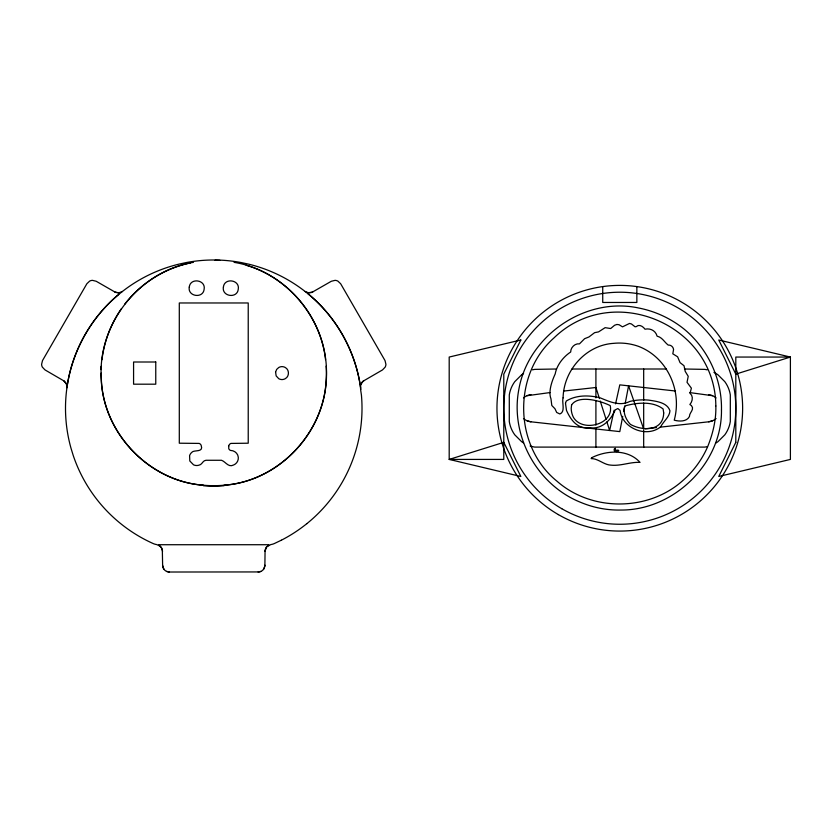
<?xml version="1.0" encoding="UTF-8"?>
<svg xmlns="http://www.w3.org/2000/svg" width="832" height="832" viewBox="0 0 832 832"><rect width="100%" height="100%" fill="white"/><g stroke="black" fill="none" stroke-linecap="round" stroke-linejoin="round"><path stroke-width="1.25" d="M326.144 366.153C331.167 424.913 282.849 481.26 223.995 485.222A112.622 112.622 0 0 1 203.528 485.222C149.583 481.343 103.522 433.794 101.358 379.756C96.98 324.719 138.965 271.19 193.461 262.34M101.369 366.298L101.213 369.574L101.379 366.163M164.07 569.452L162.635 566.093L162.323 549.474L160.41 546.343L156.738 544.575A13.655 13.655 0 0 1 153.13 543.525A148.242 148.242 0 0 1 73.206 455.416L70.97 448.115A148.242 148.242 0 0 1 65.603 402.719A148.127 148.127 0 0 1 66.966 387.514L66.342 383.573L64.459 381.233L45.001 369.907L42.349 367.12A6.843 6.843 0 0 1 41.6 364.322L42.505 360.578L86.861 283.754L89.648 281.102A6.843 6.843 0 0 1 92.446 280.353L96.19 281.258L115.606 292.406L119.382 292.812M263.453 569.452L264.878 566.093L265.075 550.035L266.219 547.342L268.403 545.386M264.94 565.188L264.326 568.027A6.812 6.812 0 0 1 259.147 571.938L169.406 572.021L166.566 571.397M264.94 551.325L266.604 546.863L270.785 544.575A13.655 13.655 0 0 0 274.394 543.525L281.299 540.218M101.962 359.736C104.156 341.432 110.916 323.71 121.472 308.589M66.934 387.722C71.864 351.624 90.709 317.689 118.747 294.424M66.966 387.514C72.166 349.929 92.466 314.766 122.418 291.47A148.169 148.169 0 0 1 142.074 278.47A148.242 148.242 0 0 1 178.63 264.212L186.347 262.538A148.242 148.242 0 0 1 241.124 262.548L248.862 264.202A148.242 148.242 0 0 1 292.219 282.464A148.034 148.034 0 0 1 305.105 291.47L308.838 292.895L311.802 292.448L331.334 281.258L335.078 280.353A6.843 6.843 0 0 1 337.875 281.102L340.662 283.754L385.018 360.578L385.923 364.322A6.843 6.843 0 0 1 385.174 367.12L382.522 369.907L363.158 381.15L360.911 384.207M622.721 416.354L619.798 431.61L530.951 421.803L526.978 420.742M623.698 411.268L624.676 406.182M625.165 403.634L628.576 385.83L643.677 428.969L643.677 403.052M614.151 410.207L609.638 430.487L606.892 421.886M615.566 403.874L619.798 384.862L675.522 391.019M124.675 304.242C140.806 283.286 164.528 268.393 190.403 262.943M521.56 374.868L514.769 381.659A30.711 30.711 0 0 0 509.288 394.898L509.288 421.574A30.711 30.711 0 0 0 514.758 434.814L521.56 441.615A30.711 30.711 0 0 0 523.567 442.957M363.906 380.65C358.696 383.552 360.89 390.551 361.431 395.117A148.346 148.346 0 0 1 360.984 425.63A148.408 148.408 0 0 1 306.862 523.65M122.418 291.47L118.685 292.895L114.795 292.001M312.728 292.001L308.152 292.822M526.978 395.73L550.056 392.558M712.608 420.742L708.646 421.803L660.244 427.149M260.957 571.397L258.118 572.021M564.065 391.019L595.91 387.504L599.446 398.559M644.956 428.834L656.417 427.565M556.421 369.002L534.81 369.377A30.711 30.711 0 0 0 532.459 369.834M571.948 369.002L666.359 369.002M684.466 369.002L704.787 369.377A30.711 30.711 0 0 1 707.148 369.845M158.714 544.721L268.809 544.721M215.041 260.25L220.002 260.374M169.406 572.021L168.376 571.938A6.812 6.812 0 0 1 163.197 568.027L162.583 565.188M689.541 392.558L712.608 395.73M234.052 262.34C288.558 271.19 330.543 324.719 326.165 379.756C324.002 433.794 277.94 481.343 223.995 485.222L223.995 485.753A113.225 113.225 0 0 1 203.528 485.753L203.528 485.222C147.202 481.291 99.954 429.551 101.161 373.09M246.137 265.252C288.194 277.389 320.798 316.077 325.551 359.611M159.12 545.397L161.502 547.643L162.583 551.325M63.617 380.65L66.612 384.197M305.105 291.47C335.057 314.766 355.358 349.929 360.558 387.514M308.121 293.883C336.939 317.502 356.169 352.352 360.807 389.324M600.226 401.014L606.102 419.432M643.677 369.002L643.677 400.462M643.677 430.206L643.677 447.481M636.854 286.593L636.854 302.463L602.732 302.463L602.732 286.593M595.91 369.002L595.91 397.873M595.91 400.462L595.91 425.09M595.91 428.969L595.91 447.481M306.873 523.619A148.346 148.346 0 0 1 281.278 540.249M716.092 418.548A13.655 13.655 0 0 1 708.656 421.803M708.656 394.67A13.655 13.655 0 0 1 716.092 397.925M530.951 421.814A13.676 13.676 0 0 1 523.505 418.548M523.505 397.894A13.676 13.676 0 0 1 530.951 394.628M530.119 445.973A30.711 30.711 0 0 0 534.81 447.096L704.787 447.096A30.711 30.711 0 0 0 707.138 446.638M521.57 374.858A30.711 30.711 0 0 1 523.578 373.516M713.929 372.351A30.711 30.711 0 0 1 718.037 374.868L724.818 381.659A30.711 30.711 0 0 1 730.319 394.909L730.309 421.574A30.711 30.711 0 0 1 724.828 434.824L718.026 441.615A30.711 30.711 0 0 1 716.019 442.957M563.087 397.852C561.61 402.293 565.76 411.778 559.853 413.982L556.691 412.454L554.965 408.751L551.803 405.486L550.982 398.871C548.101 391.664 551.949 380.973 555.194 373.942C556.774 365.134 563.337 356.824 570.679 351.998C570.596 347.568 574.954 343.148 579.478 343.866L584.594 338.707L588.952 336.96L594.599 332.675L598.582 331.874L605.124 327.662L610.688 328.536L614.598 325.26L616.928 324.459L619.112 324.75L622.502 326.862L629.491 323.45L631.446 323.96L635.055 326.789L636.189 326.643C639.174 323.814 643.105 326.477 644.987 329.191C650.416 328.006 655.678 330.699 657.093 336.159C662.324 337.314 664.414 342.233 668.221 345.103L669.354 345.103A5.075 5.075 0 0 1 673.566 349.534L672.807 353.818L677.622 356.803L680.035 362.617L684.018 365.737L685.225 371.405L688.23 376.345L687.024 382.304L691.392 388.19L690.03 393.276C693.524 396.313 692.64 401.222 689.884 404.539L691.392 405.558C694.949 409.479 689.208 412.641 689.437 416.53C686.598 421.845 679.286 421.585 674.242 420.16C682.302 390.78 667.43 357.375 638.446 346.33A57.169 57.169 0 0 0 613.548 343.356C585.79 345.072 563.628 370.458 563.087 397.852M715.832 405.995C716.248 420.014 712.826 433.815 707.637 446.753A95.815 95.815 0 0 1 682.438 480.906C648.024 511.482 591.646 511.742 557.066 481.27C513.791 446.42 512.387 374.733 553.914 337.979C612.321 281.154 715.333 324.158 715.832 405.995M565.49 403.302L566.467 410.353C570.638 419.786 577.398 429.291 589.41 427.721C601.869 429.624 610.792 420.295 615.274 409.843L617.833 408.533L620.09 410.426C622.201 428.563 646.984 438.162 660.702 426.774C663.447 421.262 669.521 417.154 669.958 410.79C667.222 402.397 656.188 401.274 648.669 400.109A59.571 59.571 0 0 0 629.866 401.409C619.642 406.619 609.357 401.523 599.789 397.706C588.796 395.054 576.15 394.919 566.249 401.055L565.49 403.302M721.469 409.989C722.186 463.226 674.17 510.12 621.223 510.047A98.644 98.644 0 0 1 580.83 502.414C537.014 484.994 509.86 435.531 518.866 389.282C528.299 335.691 585.198 296.525 638.518 307.965A104.863 104.863 0 0 1 683.862 328.9C707.782 348.504 722.114 379.038 721.469 409.989M189.27 287.092C187.45 296.598 203.174 298.875 204.131 289.245C205.951 279.739 190.226 277.451 189.27 287.092M223.392 287.092C221.572 296.598 237.286 298.875 238.254 289.245C240.074 279.739 224.349 277.451 223.392 287.092M275.59 372.122L276.162 375.908L278.762 378.706A6.479 6.479 0 0 0 285.241 378.706C289.494 376.48 289.494 369.699 285.241 367.474A6.479 6.479 0 0 0 278.762 367.494L276.64 369.439L275.59 372.122M228.748 446.025L228.748 448.458A2.475 2.475 0 0 0 228.977 449.134L229.986 450.185A2.475 2.475 0 0 0 230.651 450.445C234.426 450.466 237.952 453.409 238.285 457.236A7.509 7.509 0 0 1 233.719 464.942C228.322 467.896 225.607 461.594 221.489 460.273L206.034 460.273C202.748 460.377 202.176 464.807 198.879 465.202A7.498 7.498 0 0 1 193.544 464.828L189.8 460.98L189.592 455.624A7.498 7.498 0 0 1 193.003 451.506C196.404 450.216 203.497 451.859 201.198 445.453A3.422 3.422 0 0 0 199.15 443.414L179.296 443.206L179.296 302.973L248.227 302.973L248.227 443.206L230.942 443.414A3.422 3.422 0 0 0 228.904 445.453L228.748 446.025M571.584 404.976L571.21 408.387A20.322 20.322 0 0 0 573.383 417.258C582.452 432.869 614.172 424.382 610.241 405.631C600.787 400.868 578.417 394.482 571.584 404.976M663.707 412.963C663.198 431.548 642.637 431.122 630.396 424.372C625.997 419.848 622.482 412.069 624.978 405.922C636.865 402.574 652.808 400.951 663.114 408.97L663.707 412.963M615.358 448.427L614.973 450.393L618.134 450.102L618.81 450.746L616.782 451.547L614.297 450.892L614.151 449.155L615.358 448.427M520.842 339.997L503.786 374.119L503.786 459.42L449.197 459.42L449.197 357.053L520.842 339.997M735.81 442.354L718.744 476.476L790.4 459.42L790.4 357.053L718.744 339.997L735.81 374.119L790.4 357.053L735.81 357.053L735.81 442.354M591.666 457.725L591.136 458.598C598.187 458.453 603.741 464.818 610.917 465.14C620.776 466.201 630.167 461.854 640.026 462.374C627.89 448.916 606.642 450.195 591.666 457.725M503.786 442.354L449.197 459.42L520.842 476.476L503.786 442.354M155.761 362.003L133.578 362.003L133.578 384.186L155.761 384.186L155.761 362.003M558.376 514.613A122.834 122.834 0 0 0 742.633 408.242A122.834 122.834 0 0 0 558.376 301.86A122.834 122.834 0 0 0 558.376 514.613M561.787 508.706A116.012 116.012 0 0 0 735.81 408.242A116.012 116.012 0 0 0 561.787 307.767A116.012 116.012 0 0 0 561.787 508.706"/></g></svg>
